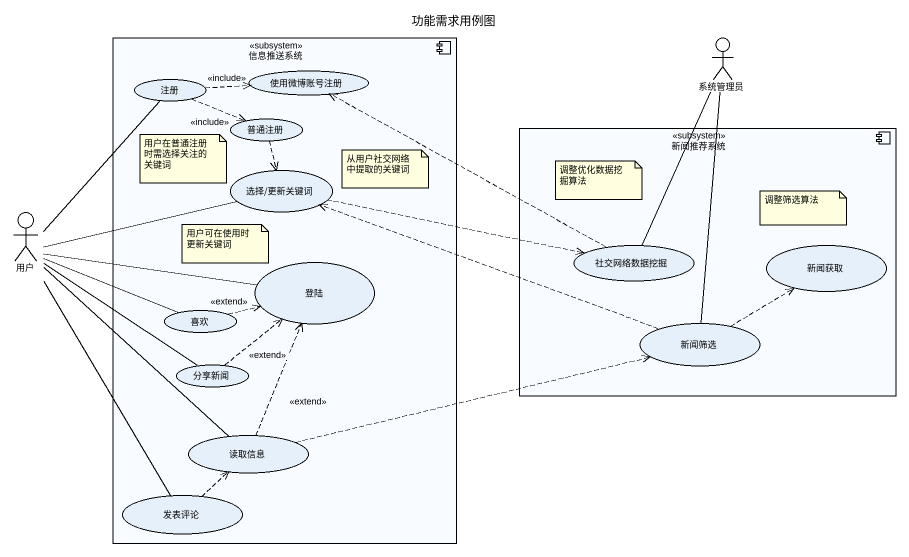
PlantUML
@startuml
title 功能需求用例图
component 信息推送系统 <<subsystem>> {
  usecase 注册
  usecase 使用微博账号注册
  usecase 普通注册
  usecase "选择/更新关键词" as 选择_更新关键词
  usecase 登陆
  usecase 喜欢
  usecase 分享新闻
  usecase 读取信息
  usecase 发表评论
}
actor 系统管理员
component 新闻推荐系统 <<subsystem>> {
  usecase 社交网络数据挖掘
  usecase 新闻获取
  usecase 新闻筛选
}
actor 用户
系统管理员 -- 社交网络数据挖掘
系统管理员 -- 新闻筛选
注册 .right.> 使用微博账号注册 : <<include>>
注册 .right.> 普通注册 : <<include>>
普通注册 ..> 选择_更新关键词
选择_更新关键词 .right.> 社交网络数据挖掘
用户 -up- 注册
用户 -right- 选择_更新关键词
用户 -right- 登陆
用户 -right- 喜欢
用户 -- 分享新闻
用户 -- 读取信息
用户 -- 发表评论
社交网络数据挖掘 .left.> 使用微博账号注册
喜欢 .right.> 登陆 : <<extend>>
新闻筛选 .left.> 选择_更新关键词
新闻筛选 .up.> 新闻获取
分享新闻 .up.> 登陆 : <<extend>>
读取信息 .up.> 登陆 : <<extend>>
读取信息 .right.> 新闻筛选
发表评论 .up.> 读取信息
note as N1
  用户在普通注册时需选择关注的关键词
end note
note as N2
  从用户社交网络中提取的关键词
end note
note as N3
  调整优化数据挖掘算法
end note
note as N4
  调整筛选算法
end note
note as N5
  用户可在使用时更新关键词
end note
@enduml
